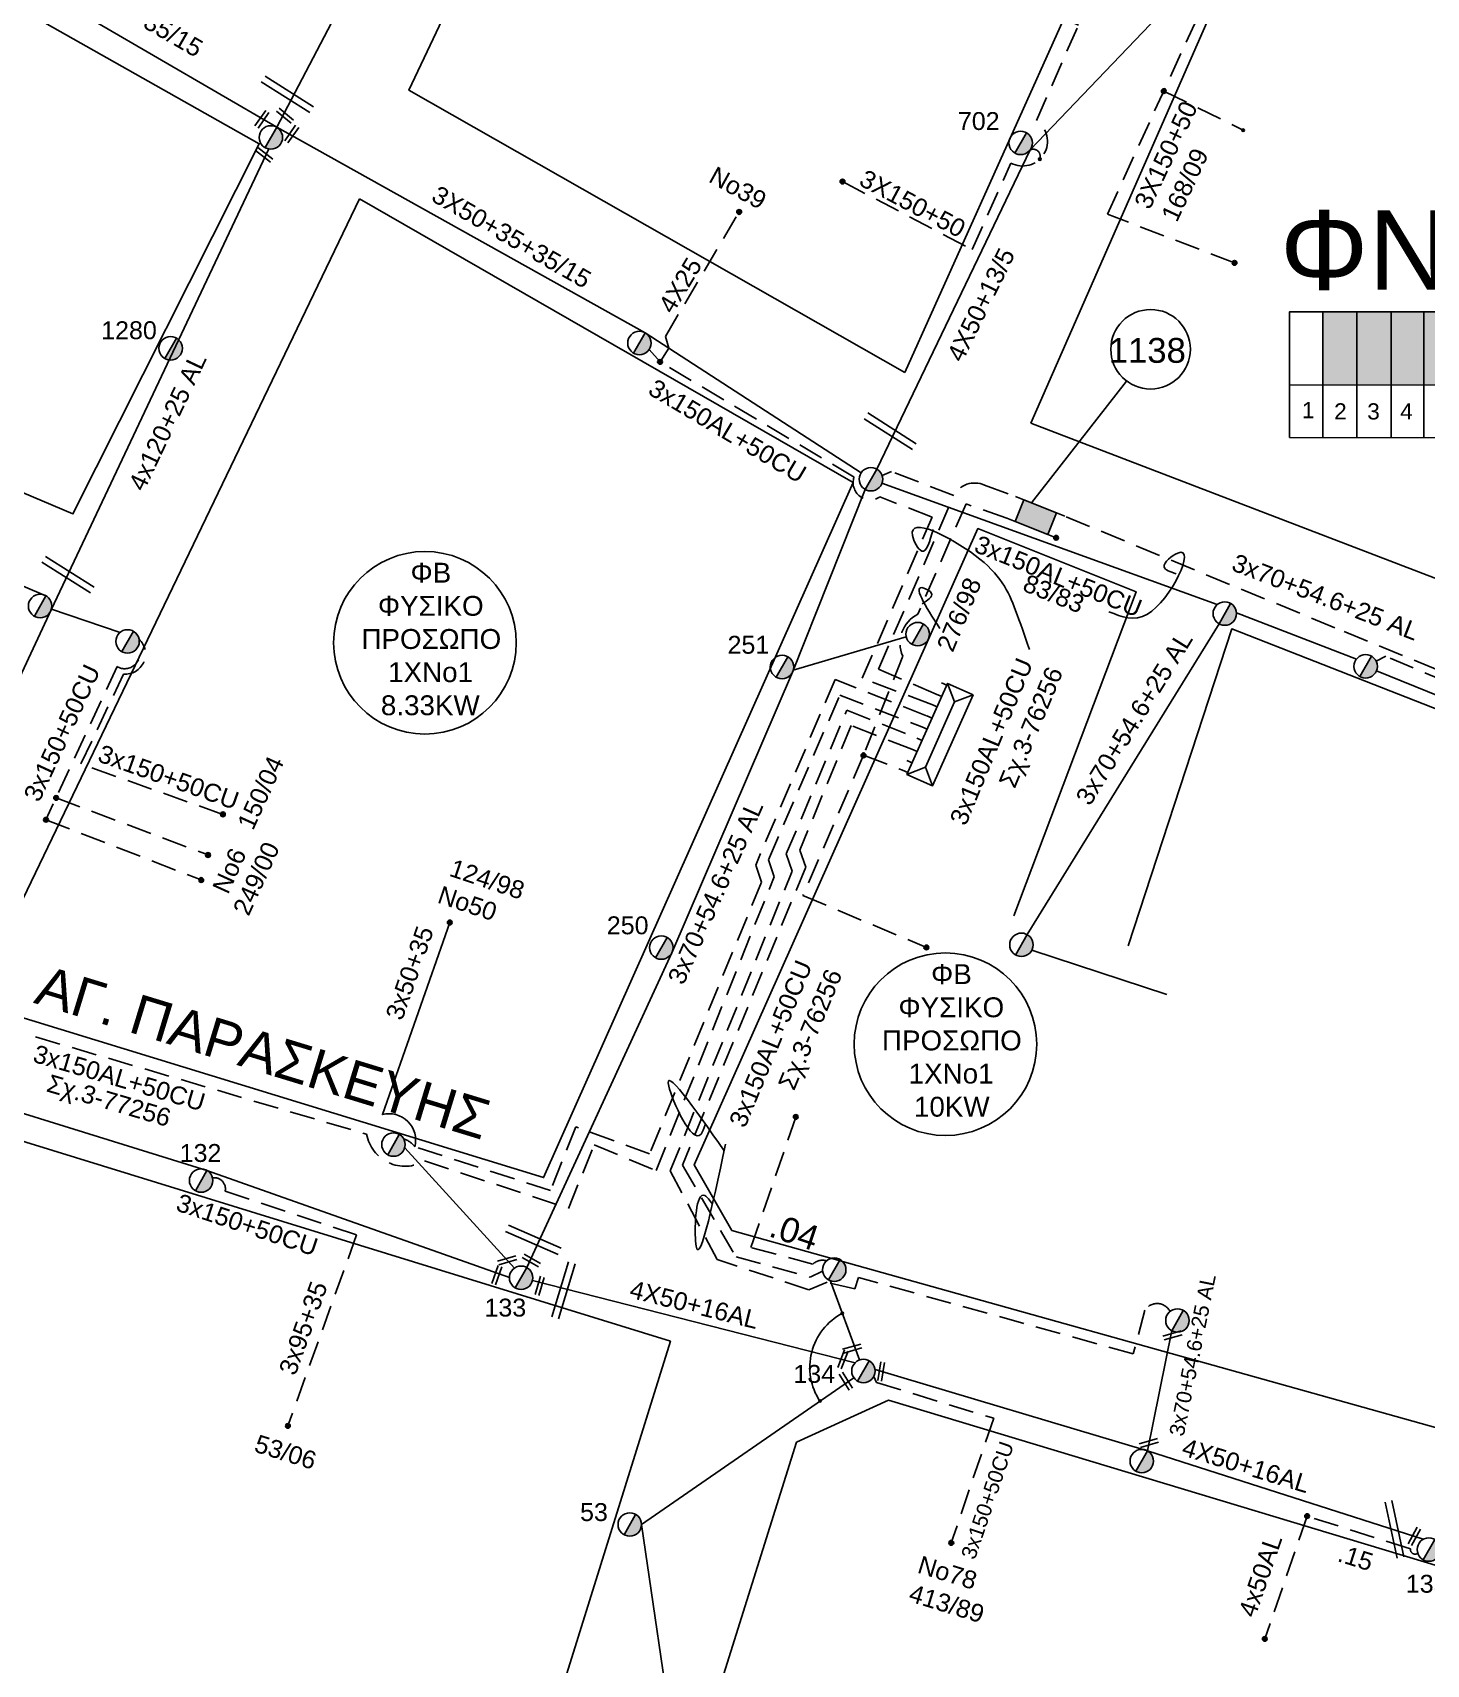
# Model space of a CAD drawing. Header units: millimetres. Extents: x 1421 to 7149, y 883 to 1925.
# Drawn here: x 5217.9 to 5358, y 1007.3 to 1171.4 of the extents above; entities that cross this region are included whole.
import ezdxf
from ezdxf.enums import TextEntityAlignment as Align

# ---------------------------------------------------------------- set-up
doc = ezdxf.new("R2010")
doc.units = ezdxf.units.MM
doc.linetypes.add('DASHED', pattern=[19.05, 12.7, -6.35])
for name, color, linetype in [('3X50+35+13_5', 7, 'Continuous'), ('4 X 50 + 13.5', 7, 'SYN_LINE'), ('4x6', 7, 'SYN_LINE'), ('Link Box 4 Διευθύνσεων', 7, 'Continuous'), ('Pillar OTE', 7, 'Continuous'), ('Άγνωστα', 7, 'Continuous'), ('Γυμνά εναέρια ΧΤ (3Φ) 4x50AL', 7, 'Continuous'), ('Γυμνά εναέρια ΧΤ και ΦΟΠ (3Φ)   4x50+16AL', 7, 'Continuous'), ('Καλωδια Χ.Τ 3x95+35', 7, 'DASHED'), ('Καλωδια Χ.Τ. 3x50+35', 7, 'Continuous'), ('Καλώδια ΧΤ   3x150+50CU', 7, 'DASHED'), ('Καλώδια ΧΤ   3x150+70AL', 7, 'DASHED'), ('Καλώδια ΧΤ   3x150AL+50CU', 7, 'DASHED'), ('Μηχανική τομή', 7, 'Continuous'), ('Στύλος ΦΜ', 7, 'Continuous'), ('Στύλος ΦΜ @ 1', 7, 'Continuous'), ('Συνδέσεις', 7, 'Continuous'), ('Συνεστραμμένα ΧΤ   3x70+54.6+25 AL', 7, 'SYN_LINE'), ('Συνεστραμμένα ΧΤ   4x120+25 AL', 7, 'SYN_LINE'), ('Τομή', 7, 'Continuous'), ('Υπογεια Καλωδια Δικτυου ΧΤ 4X25', 7, 'DASHED'), ('Υποσταθμός πόλεως', 7, 'Continuous'), ('Υπόβαθρο ΔΕΗ', 7, 'Continuous'), ('Υπόγεια Καλώδια Δικτύου ΧΤ   .04', 7, 'DASHED'), ('Υπόγεια Καλώδια Δικτύου ΧΤ   .15', 7, 'DASHED'), ('Υπόγεια καλώδια Παροχών ΧΤ   4x50AL', 7, 'DASHED')]:
    doc.layers.add(name, color=color, linetype=linetype)
doc.styles.add('arial', font='ARIAL.TTF')
doc.styles.get("Standard").update_dxf_attribs({"font": 'ARIAL.TTF'})
doc.linetypes.add('SYN_LINE', pattern='A,0.5,-0.0001,["/\\/\\/\\/",Standard,S=0.1,R=0,X=0,Y=-0.05],-0.25', length=0.7501)

# ---------------------------------------------------------------- blocks, each defined once
blk = doc.blocks.new('ΥΠΑΡΧΩΝ ΤΣΙΜΕΝΤΕΝΙΟΣ ΣΤΥΛΟΣ')
at = {"layer": 'Στύλος ΦΜ'}
blk.add_hatch(color=256, dxfattribs=at).paths.add_polyline_path([(-1.29, -2.28, 0.574793), (2.62, 0, 0.268822), (1.3, 2.27)])
blk.add_line((-1.29, -2.28), (1.3, 2.27), dxfattribs=at)
blk.add_circle((0, 0), 2.62, dxfattribs=at)
at = {"layer": 'Στύλος ΦΜ', "flags": 4}
for tag, p in [('ΑΡΙΘΜΟΣ', (-4.68, 8.05)), ('ΤΥΠΟΣ', (-4.91, 3.03))]:
    blk.add_attdef(tag, p, '', height=4, dxfattribs=at)
blk = doc.blocks.new('LINK BOX 4 ΑΝΑΧΩΡΗΣΕΩΝ')
at = {"layer": 'Link Box 4 Διευθύνσεων', "ltscale": 40}
blk.add_hatch(color=256, dxfattribs=at).paths.add_polyline_path([(-3.54, 0), (-3.54, -4.67), (3.54, -4.67), (3.54, 0)])
for p, q in [((-3.54, 0), (-5.33, 0)), ((5.33, 0), (3.54, 0)), ((-3.54, -4.67), (-5.33, -4.67)), ((5.33, -4.67), (3.54, -4.67))]:
    blk.add_line(p, q, dxfattribs=at)
blk.add_lwpolyline([(-3.54, -4.67), (-3.54, 0), (3.54, 0), (3.54, -4.67)], close=True, dxfattribs=at)
blk = doc.blocks.new('ΥΠΟΣΤΑΘΜΟΣ ΠΟΛΕΩΣ 9 ΑΝΑΧΩΡΗΣΕΩΝ')
at = {"layer": 'Υποσταθμός πόλεως', "ltscale": 40}
for p, q in [((-9.63, -2.82), (-9.63, -4)), ((-7.12, -2.82), (-7.12, -4)), ((-4.84, -2.82), (-4.84, -4)), ((-2.36, -2.82), (-2.36, -4)), ((0.09, -2.82), (0.09, -4)), ((2.55, -2.82), (2.55, -4)), ((5.02, -2.82), (5.02, -4)), ((7.48, -2.82), (7.48, -4)), ((9.61, -2.82), (9.61, -4))]:
    blk.add_line(p, q, dxfattribs=at)
blk.add_lwpolyline([(-10.02, 2.82), (10.02, 2.82), (10.02, -2.82), (-10.02, -2.82)], close=True, dxfattribs=at)
for points in [[(-7.21, 0), (-10.02, 2.82)], [(-10.02, -2.82), (-7.21, 0)], [(-7.21, 0), (7.21, 0)], [(7.21, 0), (10.02, 2.82)], [(10.02, -2.82), (7.21, 0)]]:
    blk.add_lwpolyline(points, dxfattribs=at)
at = {"layer": 'Υποσταθμός πόλεως', "linetype": 'SYN_LINE', "ltscale": 40, "flags": 1}
for tag, p in [('ΜΕΤΑΣΧΗΜΑΤΙΣΜΟΣ', (10.79, 1.71)), ('ΙΣΧΥΣ', (10.77, -1.08)), ('ΑΡΙΘΜΟΣ', (10.89, -3.8))]:
    blk.add_attdef(tag, p, '', height=1.8, dxfattribs=at)
blk = doc.blocks.new('_ΣΥΝΔΕΣΗ')
at = {"layer": 'Συνδέσεις', "linetype": 'SYN_LINE', "ltscale": 40}
blk.add_hatch(color=256, dxfattribs=at).paths.add_polyline_path([(0.5, -0.01, 1), (-0.5, -0.01, 1)])
at = {"layer": 'Συνδέσεις'}
blk.add_circle((0, -0.01), 0.5, dxfattribs=at)
blk = doc.blocks.new('ΜΗΧΑΝΙΚΗ ΤΟΜΗ')
at = {"layer": 'Μηχανική τομή', "ltscale": 40}
for p, q in [((-3.67, 1.17), (3.91, 1.17)), ((3.91, -0.38), (-3.67, -0.38))]:
    blk.add_line(p, q, dxfattribs=at)
blk = doc.blocks.new('ΤΟΜΗ')
at = {"layer": 'Τομή', "ltscale": 40}
for p, q in [((10.95, 0.22), (-12.13, 0.22)), ((10.95, -2.57), (-12.13, -2.57))]:
    blk.add_line(p, q, dxfattribs=at)

msp = doc.modelspace()

# ---------------------------------------------------------------- hatches: boundary and pattern name
at = {"lineweight": -3, "ltscale": 0.1}
for color, points in [(27, [(5347.62, 1136), (5351.06, 1136), (5351.06, 1143.36), (5347.62, 1143.36)]), (6, [(5354.5, 1143.36), (5351.06, 1143.36), (5351.06, 1136), (5354.5, 1135.99)]), (85, [(5354.5, 1135.99), (5357.79, 1135.99), (5357.8, 1143.36), (5354.5, 1143.36)]), (173, [(5357.79, 1135.99), (5361.18, 1135.99), (5361.18, 1143.36), (5357.8, 1143.36)])]:
    msp.add_hatch(color=color, dxfattribs=at).paths.add_polyline_path(points)

# ---------------------------------------------------------------- linework, layer by layer
at = {"layer": '3X50+35+13_5', "color": 27, "lineweight": -3, "ltscale": 0.1}
msp.add_lwpolyline([(5212.43, 1179.4), (5242.45, 1161.92)], dxfattribs=at)
at = {"layer": '3X50+35+13_5', "color": 5, "lineweight": -3, "ltscale": 0.1}
msp.add_lwpolyline([(5242.45, 1161.92), (5279.51, 1141.23), (5301.22, 1127.15)], dxfattribs=at)
at = {"layer": '4 X 50 + 13.5', "color": 151, "lineweight": -3, "ltscale": 20}
msp.add_lwpolyline([(5302.79, 1127.53), (5318.2, 1159.64), (5336.32, 1178.6), (5336.53, 1203.25)], dxfattribs=at)
at = {"layer": '4x6', "color": 27, "linetype": 'Continuous', "lineweight": -3, "ltscale": 0.1}
msp.add_lwpolyline([(5305.75, 1110.65), (5294.39, 1107.29)], dxfattribs=at)
at = {"layer": 'Pillar OTE', "lineweight": -3, "ltscale": 40}
for points in [[(5344.29, 1130.72), (5344.29, 1143.36), (5374.62, 1143.36), (5374.62, 1130.69), (5344.29, 1130.72)], [(5347.62, 1130.72), (5347.62, 1143.36)], [(5351.06, 1130.72), (5351.06, 1143.36)], [(5354.5, 1130.71), (5354.5, 1143.36)], [(5357.79, 1130.71), (5357.8, 1143.36)], [(5344.29, 1136), (5374.62, 1135.97)]]:
    msp.add_lwpolyline(points, dxfattribs=at)
at = {"layer": 'Άγνωστα', "lineweight": -3, "ltscale": 0.1}
msp.add_lwpolyline([(5327.91, 1136.38), (5318.33, 1124.13)], dxfattribs=at)
for centre in [(5257.35, 1110.06), (5309.69, 1069.68)]:
    msp.add_circle(centre, 9.18, dxfattribs=at)
for points in [[(5318.13, 1109.4), (5316.74, 1113.32), (5312.69, 1118.84), (5306.38, 1120.85), (5307.31, 1119.29), (5308.44, 1121.45)], [(5326.13, 1113.18), (5330, 1112.94), (5333.05, 1119.09), (5331.67, 1117.7), (5332.89, 1117.01)], [(5309.12, 1111.5), (5307.53, 1115.56), (5308.3, 1115.03), (5307.36, 1113.99)], [(5287.44, 1058.97), (5281.86, 1065.47), (5285.12, 1060.65), (5285.54, 1061.57)], [(5287.58, 1059.62), (5284.56, 1049.88), (5285.5, 1054.45), (5286.28, 1053.6)]]:
    msp.add_spline(points, degree=3, dxfattribs=at)
at = {"layer": 'Γυμνά εναέρια ΧΤ (3Φ) 4x50AL', "color": 1, "lineweight": -3, "ltscale": 0.1}
msp.add_lwpolyline([(5301.05, 1037.92), (5298.13, 1045.86)], dxfattribs=at)
at = {"layer": 'Γυμνά εναέρια ΧΤ και ΦΟΠ (3Φ)   4x50+16AL', "color": 133, "lineweight": -3, "ltscale": 0.1}
msp.add_lwpolyline([(5137.13, 1086.13), (5165.29, 1078.16), (5197.75, 1068.67), (5235.43, 1056.99), (5265.84, 1046.22)], dxfattribs=at)
at = {"layer": 'Γυμνά εναέρια ΧΤ και ΦΟΠ (3Φ)   4x50+16AL', "color": 62, "lineweight": -3, "ltscale": 0.1}
for points in [[(5300.61, 1037.64), (5268.16, 1045.9)], [(5357.72, 1019.88), (5330.01, 1028.78), (5302.61, 1036.96)]]:
    msp.add_lwpolyline(points, dxfattribs=at)
at = {"layer": 'Γυμνά εναέρια ΧΤ και ΦΟΠ (3Φ)   4x50+16AL', "color": 1, "lineweight": -3, "ltscale": 0.2}
msp.add_lwpolyline([(5251.6, 936.45), (5272.79, 966.71), (5282.43, 998.71), (5279.13, 1021.37), (5300.48, 1036.14)], dxfattribs=at)
at = {"layer": 'Καλωδια Χ.Τ 3x95+35', "color": 133, "lineweight": -3, "ltscale": 0.2}
msp.add_lwpolyline([(5250.48, 1050.5), (5243.57, 1031.28)], dxfattribs=at)
at = {"layer": 'Καλωδια Χ.Τ. 3x50+35', "color": 133, "lineweight": -3, "ltscale": 0.2}
msp.add_lwpolyline([(5256.34, 1059.36, 0.567983), (5253.07, 1062.61), (5259.85, 1081.92)], format="xyb", dxfattribs=at)
at = {"layer": 'Καλώδια ΧΤ   3x150+50CU', "color": 151, "lineweight": -3, "ltscale": 0.2}
for points in [[(5299.34, 1156.45), (5312.36, 1149.61), (5316.27, 1158.32, 0.955915), (5318.84, 1162.58), (5323.07, 1172.19), (5309.63, 1178.4)], [(5338.76, 1148.28), (5325.97, 1153.16), (5336.1, 1175.3, -1.104416), (5336.88, 1177.27)]]:
    msp.add_lwpolyline(points, format="xyb", dxfattribs=at)
msp.add_lwpolyline([(5331.64, 1165.56), (5339.63, 1161.62)], dxfattribs=at)
at = {"layer": 'Καλώδια ΧΤ   3x150+50CU', "color": 30, "lineweight": -3, "ltscale": 0.2}
for points in [[(5228.48, 1109.63, -0.764558), (5226.4, 1107.67), (5219.25, 1092.26), (5234.85, 1086.2)], [(5237.04, 1092.8), (5222.76, 1097.87), (5227.05, 1106.91, 0.710751), (5228.61, 1110.42)]]:
    msp.add_lwpolyline(points, format="xyb", dxfattribs=at)
msp.add_lwpolyline([(5220.27, 1094.46), (5235.54, 1088.72)], dxfattribs=at)
at = {"layer": 'Καλώδια ΧΤ   3x150+50CU', "color": 133, "lineweight": -3, "ltscale": 0.2}
msp.add_lwpolyline([(5235.99, 1056.24, -0.52307), (5237.27, 1054.89), (5250.48, 1050.5)], format="xyb", dxfattribs=at)
at = {"layer": 'Καλώδια ΧΤ   3x150+50CU', "color": 62, "lineweight": -3, "ltscale": 0.2}
msp.add_lwpolyline([(5302.48, 1036.26), (5302.77, 1035.64), (5314.54, 1032.06), (5310.27, 1019.53)], dxfattribs=at)
at = {"layer": 'Καλώδια ΧΤ   3x150+50CU', "color": 151, "lineweight": -3, "ltscale": 0.2}
msp.add_arc((5318.5, 1158.98), 0.727, 338.3993, 114.2572, dxfattribs=at)
at = {"layer": 'Καλώδια ΧΤ   3x150+70AL', "color": 173, "lineweight": -3, "ltscale": 0.2}
msp.add_lwpolyline([(5377.42, 1081.81), (5380.71, 1080.74), (5384.8, 1091.07), (5379.72, 1092.91), (5381.31, 1097.18), (5353.98, 1108.7), (5352.99, 1108.21)], dxfattribs=at)
at = {"layer": 'Καλώδια ΧΤ   3x150AL+50CU', "color": 5, "lineweight": -3, "ltscale": 0.2}
msp.add_lwpolyline([(5308.31, 1103.86), (5301.33, 1106.5), (5308.34, 1122.71), (5303.1, 1124.73, -0.71491), (5300.5, 1126.72), (5280.99, 1138.32), (5279.91, 1139.57)], format="xyb", dxfattribs=at)
at = {"layer": 'Καλώδια ΧΤ   3x150AL+50CU', "color": 27, "lineweight": -3, "ltscale": 0.2}
msp.add_lwpolyline([(5308.77, 1104.9), (5302.97, 1107.41), (5310.52, 1124.86), (5304.25, 1127.29), (5303.32, 1126.88)], dxfattribs=at)
msp.add_lwpolyline([(5310.52, 1124.86, -0.398144), (5313.61, 1125.92), (5316.74, 1124.76)], format="xyb", dxfattribs=at)
at = {"layer": 'Καλώδια ΧΤ   3x150AL+50CU', "color": 50, "lineweight": -3, "ltscale": 0.2}
msp.add_lwpolyline([(5315.87, 1122.59), (5311.76, 1124.03), (5306.92, 1112.94, 0.401415), (5305.4, 1108.7), (5301.45, 1098.74), (5305.37, 1097.25)], format="xyb", dxfattribs=at)
at = {"layer": 'Καλώδια ΧΤ   3x150AL+50CU', "color": 1, "lineweight": -3, "ltscale": 0.2}
for points in [[(5376.58, 1079.68), (5382.79, 1077.33), (5389.38, 1093.92), (5389.24, 1095.22), (5383.87, 1097.26), (5348.83, 1111.57), (5321.68, 1122.79)], [(5306.3, 1099.35), (5300.2, 1101.75), (5295.06, 1089.21), (5295.64, 1087.49), (5283.24, 1057.53), (5288.63, 1048.29), (5296.08, 1046.25), (5297.34, 1046.85)]]:
    msp.add_lwpolyline(points, dxfattribs=at)
at = {"layer": 'Καλώδια ΧΤ   3x150AL+50CU', "color": 133, "lineweight": -3, "ltscale": 0.2}
msp.add_lwpolyline([(5307.8, 1102.72), (5298.6, 1106.37), (5290.61, 1087.7), (5291.19, 1085.98), (5279.94, 1058.65), (5272.52, 1061.38), (5269.97, 1054.96), (5256.34, 1059.36, 0.170492), (5255.22, 1060.15)], format="xyb", dxfattribs=at)
at = {"layer": 'Καλώδια ΧΤ   3x150AL+50CU', "color": 30, "lineweight": -3, "ltscale": 0.2}
msp.add_lwpolyline([(5201.86, 1076.08), (5203.59, 1074.72), (5251.49, 1060.63, 0.522212), (5257.31, 1057.94), (5271.79, 1053.17), (5274.36, 1059.55), (5280.59, 1056.97), (5292.47, 1086.53), (5291.89, 1088.24), (5299.06, 1104.79), (5307.3, 1101.6)], format="xyb", dxfattribs=at)
at = {"layer": 'Καλώδια ΧΤ   3x150AL+50CU', "color": 62, "lineweight": -3, "ltscale": 0.2}
msp.add_lwpolyline([(5332.27, 1042.8, 0.576715), (5329.74, 1042.93), (5328.58, 1038.54), (5300.94, 1046.22), (5300.58, 1045.08), (5297.8, 1045.73), (5295.97, 1044.98), (5286.75, 1048.01), (5282.01, 1056.95), (5294.27, 1087.1), (5293.69, 1088.82), (5299.77, 1103.27), (5306.8, 1100.48)], format="xyb", dxfattribs=at)
at = {"layer": 'Καλώδια ΧΤ   3x150AL+50CU', "color": 50, "lineweight": -3, "ltscale": 0.2}
msp.add_lwpolyline([(5301.45, 1098.74), (5295.36, 1084.64), (5307.77, 1079.41)], dxfattribs=at)
at = {"layer": 'Συνεστραμμένα ΧΤ   3x70+54.6+25 AL', "color": 85, "lineweight": -3, "ltscale": 20}
msp.add_lwpolyline([(5191.15, 1126.75), (5219.25, 1114.79)], dxfattribs=at)
at = {"layer": 'Συνεστραμμένα ΧΤ   3x70+54.6+25 AL', "color": 27, "lineweight": -3, "ltscale": 20}
for points in [[(5337.02, 1113.9), (5303.31, 1126.11)], [(5294.31, 1107.09), (5301.62, 1125.48)], [(5351.02, 1108.42), (5338.96, 1113.08)], [(5282.17, 1078.88), (5294.31, 1107.09)], [(5385.03, 1094.27), (5353.03, 1107.25)], [(5267.61, 1047.21), (5282.17, 1078.88)]]:
    msp.add_lwpolyline(points, dxfattribs=at)
at = {"layer": 'Συνεστραμμένα ΧΤ   3x70+54.6+25 AL', "color": 30, "lineweight": -3, "ltscale": 8}
msp.add_lwpolyline([(5219.8, 1113.45), (5226.71, 1111.11)], dxfattribs=at)
at = {"layer": 'Συνεστραμμένα ΧΤ   3x70+54.6+25 AL', "color": 151, "lineweight": -3, "ltscale": 20}
msp.add_lwpolyline([(5317.92, 1080.71), (5337.2, 1111.98)], dxfattribs=at)
at = {"layer": 'Συνεστραμμένα ΧΤ   3x70+54.6+25 AL', "color": 151, "lineweight": -3, "ltscale": 15}
msp.add_lwpolyline([(5331.95, 1074.68), (5318.38, 1079.14)], dxfattribs=at)
at = {"layer": 'Συνεστραμμένα ΧΤ   3x70+54.6+25 AL', "color": 133, "lineweight": -3, "ltscale": 20}
msp.add_lwpolyline([(5255.32, 1059.27), (5266.35, 1047.16)], dxfattribs=at)
at = {"layer": 'Συνεστραμμένα ΧΤ   3x70+54.6+25 AL', "color": 62, "lineweight": -3, "ltscale": 15}
msp.add_lwpolyline([(5330.01, 1028.78), (5332.44, 1040.87)], dxfattribs=at)
at = {"layer": 'Συνεστραμμένα ΧΤ   4x120+25 AL', "color": 85, "lineweight": -3, "ltscale": 20}
msp.add_lwpolyline([(5275.07, 1229.94), (5258.56, 1192.68), (5242.45, 1161.92)], dxfattribs=at)
at = {"layer": 'Συνεστραμμένα ΧΤ   4x120+25 AL', "color": 5, "lineweight": -3, "ltscale": 20}
msp.add_lwpolyline([(5241.64, 1159.74), (5219.8, 1113.45)], dxfattribs=at)
at = {"layer": 'Συνεστραμμένα ΧΤ   4x120+25 AL', "color": 30, "lineweight": -3, "ltscale": 13}
msp.add_lwpolyline([(5201.27, 1076.96), (5207.14, 1086.33), (5219.8, 1113.45)], dxfattribs=at)
at = {"layer": 'Υπογεια Καλωδια Δικτυου ΧΤ 4X25', "color": 5, "lineweight": -3, "ltscale": 0.2}
msp.add_lwpolyline([(5280.99, 1138.32), (5281.88, 1139.69), (5281.53, 1140.88), (5288.95, 1153.39)], dxfattribs=at)
at = {"layer": 'Υπόβαθρο ΔΕΗ', "lineweight": -3, "ltscale": 0.2}
for points in [[(5305.61, 1137.25), (5255.73, 1165.65), (5284.44, 1226.24), (5335.42, 1203.67), (5305.61, 1137.25)], [(5318.27, 1132.16), (5346.99, 1197.59), (5414.25, 1168.41), (5389.33, 1104.9), (5318.27, 1132.16)], [(5167.05, 1146.29), (5221.96, 1123.02), (5240.7, 1160.26), (5187.92, 1190.06), (5167.05, 1146.29)], [(5250.76, 1154.7), (5300.42, 1126.18), (5269.28, 1056.27), (5211.89, 1073.87), (5250.76, 1154.7)], [(5288.22, 1050.94), (5284.44, 1057.54), (5312.95, 1121.55), (5328.86, 1115.2), (5316.56, 1082.6)], [(5328.05, 1079.59), (5338.48, 1111.45), (5384.56, 1093.38), (5360.04, 1030.83), (5288.22, 1050.94)], [(5166.15, 979.84), (5253.04, 946.84), (5282.03, 1039.8), (5206.76, 1063.06), (5166.15, 979.84)], [(5261, 922.12), (5474.1, 982.51), (5303.96, 1033.88), (5294.72, 1029.64), (5261, 922.12)]]:
    msp.add_lwpolyline(points, dxfattribs=at)
at = {"layer": 'Υπόβαθρο ΔΕΗ', "color": 0, "lineweight": -3, "ltscale": 0.1}
msp.add_circle((5330.32, 1139.58), 4, dxfattribs=at)
at = {"layer": 'Υπόβαθρο ΔΕΗ', "lineweight": -3}
msp.add_arc((5302.21, 1037.18), 6.16, 117.9773, 213.4906, dxfattribs=at)
at = {"layer": 'Υπόγεια Καλώδια Δικτύου ΧΤ   .04', "color": 1, "lineweight": -3, "ltscale": 0.2}
msp.add_lwpolyline([(5297.75, 1047.9, 0.259598), (5296.35, 1047.57), (5290.13, 1049.23), (5294.64, 1062.36)], format="xyb", dxfattribs=at)
at = {"layer": 'Υπόγεια Καλώδια Δικτύου ΧΤ   .15', "color": 62, "lineweight": -3, "ltscale": 0.2}
msp.add_lwpolyline([(5357.18, 1018.47, -0.637961), (5356.44, 1018.93), (5346.05, 1022.21)], format="xyb", dxfattribs=at)
at = {"layer": 'Υπόγεια καλώδια Παροχών ΧΤ   4x50AL', "color": 62, "lineweight": -3, "ltscale": 0.2}
msp.add_line((5346.05, 1022.21), (5341.8, 1009.86), dxfattribs=at)

# ---------------------------------------------------------------- block references
at = {"layer": 'Link Box 4 Διευθύνσεων', "lineweight": -3, "xscale": 0.4999999999999976, "yscale": 0.4999999999999976, "zscale": 0.4999999999999976, "rotation": 158.2612129617238}
msp.add_blockref('LINK BOX 4 ΑΝΑΧΩΡΗΣΕΩΝ', (5318.35, 1121.61), dxfattribs=at)
at = {"layer": 'Μηχανική τομή', "lineweight": -3}
for p, xscale, yscale, zscale, rotation in [((5243.2, 1163.03), 0.2500000000015829, 0.2500000000015829, 0.2500000000015829, 320.0763728501796), ((5241.02, 1162.64), 0.2500000000014799, 0.2500000000014799, 0.2500000000014799, 54.97931444050379), ((5244.02, 1161.15), 0.2500000000014799, 0.2500000000014799, 0.2500000000014799, 54.97931444050379), ((5241.09, 1159.08), 0.2500000000014155, 0.2500000000014155, 0.2500000000014155, 322.4514200167326), ((5264.5, 1046.51), 0.2500000000020942, 0.2500000000020942, 0.2500000000020942, 250.769635917001), ((5265.63, 1048.05), 0.2500000000018496, 0.2500000000018496, 0.2500000000018496, 196.0467852198805), ((5268.12, 1047.99), 0.2500000000018978, 0.2500000000018978, 0.2500000000018978, 150.4656169110368), ((5268.8, 1045.43), 0.2500000000017794, 0.2500000000017794, 0.2500000000017794, 253.2424745054001), ((5332.53, 1040.49), 0.2500000000018496, 0.2500000000018496, 0.2500000000018496, 196.0467852198805), ((5300.32, 1039.17), 0.2500000000018496, 0.2500000000018496, 0.2500000000018496, 196.0467852198805), ((5299.46, 1037.92), 0.2500000000016587, 0.2500000000016587, 0.2500000000016587, 68.64277042425678), ((5303.32, 1036.72), 0.2500000000015838, 0.2500000000015838, 0.2500000000015838, 80.72482875735555), ((5299.77, 1035.82), 0.2500000000018704, 0.2500000000018704, 0.2500000000018704, 121.4513527790576), ((5330.15, 1029.68), 0.2500000000018496, 0.2500000000018496, 0.2500000000018496, 196.0467852198805), ((5356.76, 1020.24), 0.2500000000009923, 0.2500000000009923, 0.2500000000009923, 241.324472097579)]:
    msp.add_blockref('ΜΗΧΑΝΙΚΗ ΤΟΜΗ', p, dxfattribs=dict(at, xscale=xscale, yscale=yscale, zscale=zscale, rotation=rotation))
at = {"layer": 'Στύλος ΦΜ @ 1', "lineweight": -3, "ltscale": 40, "xscale": 0.4499999999998181, "yscale": 0.4499999999998181, "zscale": 0.4499999999998181}
for p in [(5241.86, 1160.89), (5278.92, 1140.21), (5302.2, 1126.51), (5337.78, 1113), (5227.45, 1110.2), (5306.9, 1110.93), (5351.94, 1107.69), (5317.33, 1079.68), (5254.19, 1059.59), (5298.51, 1047), (5333.02, 1041.89), (5329.43, 1027.75)]:
    msp.add_blockref('ΥΠΑΡΧΩΝ ΤΣΙΜΕΝΤΕΝΙΟΣ ΣΤΥΛΟΣ', p, dxfattribs=at)
at = {"layer": 'Στύλος ΦΜ @ 1', "lineweight": -3, "ltscale": 40}
ref = msp.add_blockref('ΥΠΑΡΧΩΝ ΤΣΙΜΕΝΤΕΝΙΟΣ ΣΤΥΛΟΣ', (5317.25, 1160.34), dxfattribs=dict(at, xscale=0.4499999999998181, yscale=0.4499999999998181, zscale=0.4499999999998181))
ref.add_attrib('ΤΥΠΟΣ', '702', (5310.94, 1161.64), dxfattribs={"layer": 'Στύλος ΦΜ', "height": 1.8, "flags": 4})
ref = msp.add_blockref('ΥΠΑΡΧΩΝ ΤΣΙΜΕΝΤΕΝΙΟΣ ΣΤΥΛΟΣ', (5231.78, 1139.68), dxfattribs=dict(at, xscale=0.4499999999998181, yscale=0.4499999999998181, zscale=0.4499999999998181))
ref.add_attrib('ΑΡΙΘΜΟΣ', '1280', (5224.8, 1140.6), dxfattribs={"layer": 'Στύλος ΦΜ', "height": 1.8, "flags": 4})
ref = msp.add_blockref('ΥΠΑΡΧΩΝ ΤΣΙΜΕΝΤΕΝΙΟΣ ΣΤΥΛΟΣ', (5218.66, 1113.76), dxfattribs=dict(at, xscale=0.4499999999998181, yscale=0.4499999999998181, zscale=0.4499999999998181))
ref.add_attrib('ΑΡΙΘΜΟΣ', '1279', (5210.8, 1111.97), dxfattribs={"layer": 'Στύλος ΦΜ', "height": 1.8, "flags": 4})
ref = msp.add_blockref('ΥΠΑΡΧΩΝ ΤΣΙΜΕΝΤΕΝΙΟΣ ΣΤΥΛΟΣ', (5293.26, 1107.62), dxfattribs=dict(at, xscale=0.4499999999998181, yscale=0.4499999999998181, zscale=0.4499999999998181))
ref.add_attrib('ΑΡΙΘΜΟΣ', '251', (5287.78, 1108.96), dxfattribs={"layer": 'Στύλος ΦΜ', "height": 1.8, "flags": 4})
ref = msp.add_blockref('ΥΠΑΡΧΩΝ ΤΣΙΜΕΝΤΕΝΙΟΣ ΣΤΥΛΟΣ', (5281.12, 1079.4), dxfattribs=dict(at, xscale=0.4499999999998181, yscale=0.4499999999998181, zscale=0.4499999999998181))
ref.add_attrib('ΑΡΙΘΜΟΣ', '250', (5275.64, 1080.74), dxfattribs={"layer": 'Στύλος ΦΜ', "height": 1.8, "flags": 4})
ref = msp.add_blockref('ΥΠΑΡΧΩΝ ΤΣΙΜΕΝΤΕΝΙΟΣ ΣΤΥΛΟΣ', (5234.85, 1055.97), dxfattribs=dict(at, xscale=0.4499999999998181, yscale=0.4499999999998181, zscale=0.4499999999998181))
ref.add_attrib('ΑΡΙΘΜΟΣ', '132', (5232.69, 1057.84), dxfattribs={"layer": 'Στύλος ΦΜ', "height": 1.8, "flags": 4})
ref = msp.add_blockref('ΥΠΑΡΧΩΝ ΤΣΙΜΕΝΤΕΝΙΟΣ ΣΤΥΛΟΣ', (5267.02, 1046.19), dxfattribs=dict(at, xscale=0.4499999999998181, yscale=0.4499999999998181, zscale=0.4499999999998181))
ref.add_attrib('ΑΡΙΘΜΟΣ', '133', (5263.34, 1042.29), dxfattribs={"layer": 'Στύλος ΦΜ', "height": 1.8, "flags": 4})
ref = msp.add_blockref('ΥΠΑΡΧΩΝ ΤΣΙΜΕΝΤΕΝΙΟΣ ΣΤΥΛΟΣ', (5301.44, 1036.81), dxfattribs=dict(at, xscale=0.4499999999998181, yscale=0.4499999999998181, zscale=0.4499999999998181))
ref.add_attrib('ΑΡΙΘΜΟΣ', '134', (5294.4, 1035.62), dxfattribs={"layer": 'Στύλος ΦΜ', "height": 1.8, "flags": 4})
ref = msp.add_blockref('ΥΠΑΡΧΩΝ ΤΣΙΜΕΝΤΕΝΙΟΣ ΣΤΥΛΟΣ', (5277.95, 1021.37), dxfattribs=dict(at, xscale=0.4499999999998181, yscale=0.4499999999998181, zscale=0.4499999999998181))
ref.add_attrib('ΑΡΙΘΜΟΣ', '53', (5272.95, 1021.72), dxfattribs={"layer": 'Στύλος ΦΜ', "height": 1.8, "flags": 4})
ref = msp.add_blockref('ΥΠΑΡΧΩΝ ΤΣΙΜΕΝΤΕΝΙΟΣ ΣΤΥΛΟΣ', (5358.3, 1018.85), dxfattribs=dict(at, xscale=0.4499999999998181, yscale=0.4499999999998181, zscale=0.4499999999998181))
ref.add_attrib('ΑΡΙΘΜΟΣ', '135', (5355.98, 1014.51), dxfattribs={"layer": 'Στύλος ΦΜ', "height": 1.8, "flags": 4})
at = {"layer": 'Συνδέσεις', "lineweight": -3}
for p, xscale, yscale, zscale in [((5331.64, 1165.56), 0.4777242751392805, 0.4777242751392805, 0.4777242751392805), ((5339.63, 1161.62), 0.25, 0.25, 0.25), ((5319.18, 1158.71), 0.25, 0.25, 0.25), ((5299.34, 1156.46), 0.4777242751392805, 0.4777242751392805, 0.4777242751392805), ((5288.95, 1153.4), 0.4777242751392805, 0.4777242751392805, 0.4777242751392805), ((5338.76, 1148.28), 0.4777242751392805, 0.4777242751392805, 0.4777242751392805), ((5280.99, 1138.32), 0.4777242751392805, 0.4777242751392805, 0.4777242751392805), ((5320.82, 1120.63), 0.4777242751392805, 0.4777242751392805, 0.4777242751392805), ((5301.45, 1098.74), 0.4777242751392805, 0.4777242751392805, 0.4777242751392805), ((5220.27, 1094.46), 0.4777242751392805, 0.4777242751392805, 0.4777242751392805), ((5219.25, 1092.26), 0.4777242751392805, 0.4777242751392805, 0.4777242751392805), ((5237.04, 1092.81), 0.4777242751392805, 0.4777242751392805, 0.4777242751392805), ((5235.54, 1088.72), 0.4777242751392805, 0.4777242751392805, 0.4777242751392805), ((5234.86, 1086.2), 0.4777242751392805, 0.4777242751392805, 0.4777242751392805), ((5259.85, 1081.93), 0.4777242751392805, 0.4777242751392805, 0.4777242751392805), ((5307.77, 1079.42), 0.4777242751392805, 0.4777242751392805, 0.4777242751392805), ((5294.64, 1062.37), 0.4777242751392805, 0.4777242751392805, 0.4777242751392805), ((5299.32, 1042.62), 0.25, 0.25, 0.25), ((5297.07, 1033.79), 0.25, 0.25, 0.25), ((5243.57, 1031.29), 0.4777242751392805, 0.4777242751392805, 0.4777242751392805), ((5346.05, 1022.22), 0.4777242751392805, 0.4777242751392805, 0.4777242751392805), ((5310.28, 1019.53), 0.4777242751392805, 0.4777242751392805, 0.4777242751392805), ((5341.8, 1009.87), 0.4777242751392805, 0.4777242751392805, 0.4777242751392805)]:
    msp.add_blockref('_ΣΥΝΔΕΣΗ', p, dxfattribs=dict(at, xscale=xscale, yscale=yscale, zscale=zscale))
at = {"layer": 'Τομή', "lineweight": -3}
for p, xscale, yscale, zscale, rotation in [((5243.24, 1165.06), 0.2499999999985953, 0.2499999999985953, 0.2499999999985953, 147.6078419870943), ((5303.85, 1131.17), 0.2499999999985953, 0.2499999999985953, 0.2499999999985953, 147.6078419870943), ((5221.18, 1116.74), 0.2499999999985953, 0.2499999999985953, 0.2499999999985953, 147.6078419870943), ((5268, 1049.79), 0.2500000000000193, 0.2500000000000193, 0.2500000000000193, 156.4699702599604), ((5271.05, 1045.16), 0.2500000000000193, 0.2500000000000193, 0.2500000000000193, 73.12765063103555), ((5354.52, 1020.96), 0.2500000000002653, 0.2500000000002653, 0.2500000000002653, 102.0369614386971)]:
    msp.add_blockref('ΤΟΜΗ', p, dxfattribs=dict(at, xscale=xscale, yscale=yscale, zscale=zscale, rotation=rotation))
at = {"layer": 'Υποσταθμός πόλεως', "lineweight": -3, "xscale": 0.4999999999999361, "yscale": 0.4999999999999361, "zscale": 0.4999999999999361, "rotation": 245.9905952327996}
msp.add_blockref('ΥΠΟΣΤΑΘΜΟΣ ΠΟΛΕΩΣ 9 ΑΝΑΧΩΡΗΣΕΩΝ', (5309.15, 1100.83), dxfattribs=at)

# ---------------------------------------------------------------- texts
at = {"lineweight": -3, "ltscale": 30, "char_height": 1.63, "width": 11.2573, "attachment_point": 1}
for s, insert in [('1', (5345.54, 1134.28)), ('2', (5348.77, 1134.15)), ('3', (5352.1, 1134.15)), ('4', (5355.41, 1134.15))]:
    msp.add_mtext(s, dxfattribs=dict(at, insert=insert))
at = {"lineweight": -3, "ltscale": 40, "insert": (5219.08, 1077.69), "char_height": 4, "width": 64.8866, "attachment_point": 1, "rotation": 343, "style": 'arial'}
msp.add_mtext('ΑΓ. ΠΑΡΑΣΚΕΥΗΣ', dxfattribs=at)
at = {"layer": 'Άγνωστα', "lineweight": -3, "ltscale": 0.1}
for s, height, rotation, p in [('4x120+25 AL', 1.8, 64.7368, (5231.46, 1132.3)), ('3x150AL+50CU', 1.8, 329.2771, (5287.78, 1131.37)), ('3x150AL+50CU', 1.8, 338, (5321.04, 1116.76)), ('3x70+54.6+25 AL', 1.8, 338.89, (5347.92, 1114.66)), ('276/98', 1.8, 67.5249, (5311.06, 1112.91)), ('83/83', 1.8, 338, (5320.58, 1115)), ('3x70+54.6+25 AL', 1.8, 58.3411, (5328.66, 1102.48)), ('3x150+50CU', 1.8, 65.1291, (5220.85, 1101)), ('3x150AL+50CU', 1.8, 67.5249, (5314.3, 1100.13)), ('Σχ.3-76256', 1.8, 67.5249, (5318.27, 1101.57)), ('3x150+50CU', 1.8, 340.4654, (5231.58, 1096.55)), ('150/04', 1.8, 65.5825, (5240.83, 1094.97)), ('3x70+54.6+25 AL', 1.8, 65.9623, (5286.56, 1084.97)), ('249/00', 1.8, 65.5825, (5240.39, 1086.35)), ('No6', 1.8, 65.5825, (5237.68, 1087.14)), ('124/98', 1.8, 341.5077, (5263.62, 1086.28)), ('No50', 1.8, 341.5077, (5261.63, 1083.85)), ('3x50+35', 1.8, 70.6499, (5255.81, 1076.85)), ('3x150AL+50CU', 1.8, 67.5249, (5292.11, 1069.74)), ('Σχ.3-76256', 1.8, 67.5249, (5296.08, 1071.18)), ('.04', 2.5, 341.5077, (5294.5, 1050.82)), ('3x70+54.6+25 AL', 1.5, 78.6658, (5334.53, 1038.42)), ('3x150+50CU', 1.5, 71.2004, (5313.91, 1023.81)), ('4x50AL', 1.8, 70.997, (5341.35, 1016.23)), ('.15', 1.8, 342.4332, (5350.94, 1018.04))]:
    msp.add_text(s, height=height, rotation=rotation, dxfattribs=at).set_placement(p, align=Align.MIDDLE_CENTER)
at = {"layer": 'Άγνωστα', "color": 7, "lineweight": -3, "char_height": 1.8, "width": 20.7581, "attachment_point": 1}
for s, insert, rotation in [('3X50+35+35/15', (5219.73, 1179.39), 330), ('3X150+50\\P168/09', (5328.6, 1154.29), 65), ('No39', (5286.63, 1158.06), 331.1343), ('3X150+50', (5301.72, 1157.75), 332), ('3X50+35+35/15', (5258.77, 1156.14), 330), ('4X50+13/5', (5309.76, 1138.96), 64), ('4X25', (5280.73, 1143.97), 59), ('4X50+16AL', (5278.25, 1045.96), 346), ('4X50+16AL', (5333.86, 1030.09), 343), ('No78\\P413/89', (5307.29, 1018.27), 343)]:
    msp.add_mtext(s, dxfattribs=dict(at, insert=insert, rotation=rotation))
at = {"layer": 'Άγνωστα', "lineweight": -3, "ltscale": 0.1, "char_height": 2, "width": 14.3587, "attachment_point": 1}
for s, insert in [('\\pi5.2652;ΦΒ \\P\\pi1.9836;ΦΥΣΙΚΟ \\P\\pi0.3233;ΠΡΟΣΩΠΟ\\P\\pi3.0068;1ΧΝo1\\P\\pi2.2824;8.33KW', (5250.64, 1118.11)), ('\\pi5.2652;ΦΒ \\P\\pi1.9836;ΦΥΣΙΚΟ \\P\\pi0.3233;ΠΡΟΣΩΠΟ\\P\\pi3.0068;1ΧΝo1\\P\\pi3.543;10KW', (5302.98, 1077.73))]:
    msp.add_mtext(s, dxfattribs=dict(at, insert=insert))
at = {"layer": 'Υπόβαθρο ΔΕΗ', "lineweight": -3, "ltscale": 0.1}
msp.add_text('1138', height=2.5, dxfattribs=at).set_placement((5329.98, 1139.47), align=Align.MIDDLE_CENTER)
for s, rotation, p in [('3x150AL+50CU', 343.6147, (5226.62, 1066.29)), ('Σχ.3-77256', 343.6147, (5225.58, 1064.02)), ('3x150+50CU', 341.6294, (5239.48, 1051.52)), ('3x95+35', 70.2242, (5245.11, 1041.13)), ('53/06', 342.6941, (5243.34, 1028.66))]:
    msp.add_text(s, height=1.8, rotation=rotation, dxfattribs=at).set_placement(p, align=Align.MIDDLE_CENTER)
at = {"layer": 'Υπόβαθρο ΔΕΗ', "lineweight": -3, "insert": (5343.31, 1153.57), "char_height": 8, "width": 84.6573, "attachment_point": 1}
msp.add_mtext('ΦN-22', dxfattribs=at)

doc.saveas('drawing.dxf')
